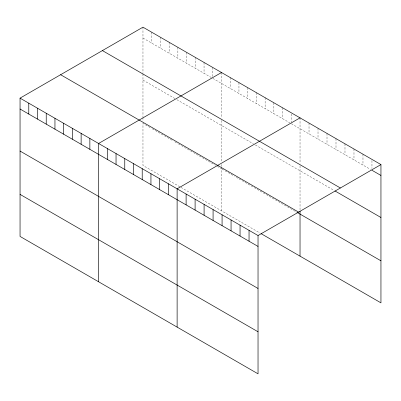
<?xml version="1.0" encoding="UTF-8"?>
<svg xmlns="http://www.w3.org/2000/svg" width="401" height="401" viewBox="0 0 401 401"><rect width="100%" height="100%" fill="white"/><g stroke="black" fill="none" stroke-linecap="round" stroke-linejoin="round"><path stroke-width="0.3" stroke-dasharray="2 1.5" d="M142.967 27.173L142.967 73.298M142.967 38.055L211.748 77.764M212.776 78.355L289.768 122.811M291.306 123.698L370.374 169.347M142.967 80.1L174.791 98.471M176.841 99.659L253.327 143.814M255.377 144.997L333.883 190.325M150.149 127.563L142.967 123.418L142.967 165.463L180.435 187.097M152.205 128.751L172.736 140.606M174.791 141.789L177.869 143.568M178.385 143.864L195.322 153.643M196.35 154.24L215.342 165.202M217.392 166.39L221.502 168.761M222.014 169.057L234.334 176.169M236.384 177.352L237.923 178.239M238.951 178.836L296.956 212.324M180.951 187.392L259.998 233.031M371.958 160.59L371.958 168.45M362.97 154.195L362.97 165.072M353.978 149.002L353.978 159.879M344.985 143.814L344.985 154.691M335.998 138.621L335.998 149.498M327.005 133.433L327.005 144.31M318.018 128.24L318.018 139.117M309.026 123.052L309.026 133.929M300.033 117.859L300.033 163.362M300.033 165.834L300.033 210.49M291.306 114.029L291.306 121.884M282.585 107.784L282.585 118.661M273.858 102.746L273.858 113.623M265.131 97.709L265.131 108.586M256.404 92.671L256.404 103.548M247.678 87.629L247.678 98.511M238.951 82.591L238.951 93.473M230.224 77.553L230.224 88.436M221.502 72.516L221.502 118.019M221.502 120.495L221.502 162.139M221.502 164.545L221.502 166.35M221.502 166.951L221.502 210.801M212.776 67.478L212.776 76.546M204.049 62.441L204.049 73.318M195.322 57.403L195.322 68.28M186.595 52.366L186.595 63.243M177.869 47.328L177.869 58.205M169.142 42.29L169.142 53.168M160.415 37.253L160.415 48.13M151.693 32.215L151.693 43.092M142.967 73.914L142.967 116.796M142.967 117.398L142.967 121.012"/><path stroke-width="0.6" d="M20.05 98.14L258.033 235.537L258.033 373.827L20.05 236.425L20.05 98.14L142.967 27.173L380.95 164.575L380.95 302.86L261.026 233.623M221.502 72.516L98.586 143.483L98.586 281.768M300.033 117.859L177.122 188.821L177.122 327.111M258.033 235.537L380.95 164.575M371.958 170.265L380.95 175.453M102.405 50.591L340.389 187.994M334.94 190.931L380.95 217.497M60.611 74.721L298.595 212.119M297.467 212.62L380.95 260.815M20.05 109.017L258.033 246.42M20.05 151.062L258.033 288.459M20.05 194.38L258.033 331.782M300.033 211.091L300.033 256.144M249.046 230.349L249.046 241.227M240.054 225.156L240.054 236.034M231.061 219.969L231.061 230.846M222.074 214.776L222.074 225.653M213.081 209.588L213.081 220.465M204.094 204.395L204.094 215.272M195.102 199.207L195.102 210.084M186.109 194.014L186.109 204.891M168.395 183.783L168.395 194.665M159.668 178.746L159.668 189.628M150.941 173.708L150.941 184.585M142.215 168.671L142.215 179.548M133.488 163.633L133.488 174.51M124.761 158.595L124.761 169.473M116.039 153.558L116.039 164.435M107.313 148.52L107.313 159.397M89.859 138.445L89.859 149.322M81.132 133.408L81.132 144.285M72.406 128.365L72.406 139.247M63.679 123.328L63.679 134.21M54.952 118.29L54.952 129.172M46.23 113.252L46.23 124.13M37.504 108.215L37.504 119.092M28.777 103.177L28.777 114.054"/></g></svg>
